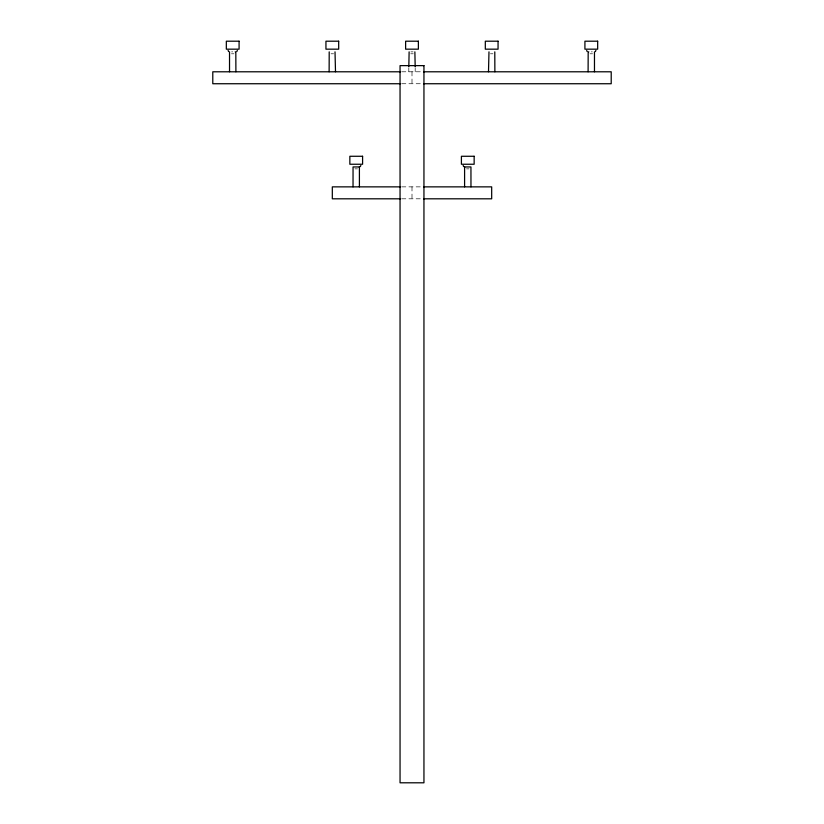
<?xml version="1.0" encoding="UTF-8"?>
<svg xmlns="http://www.w3.org/2000/svg" width="824" height="824" viewBox="0 0 824 824"><rect width="100%" height="100%" fill="white"/><g stroke="black" fill="none" stroke-linecap="round" stroke-linejoin="round"><path stroke-width="0.62" stroke-dasharray="4.12 3.09" d="M233.944 53.787L231.472 53.787M333.555 53.787L331.073 53.787M413.236 53.787L410.764 53.787M492.927 53.787L490.445 53.787M592.528 53.787L590.056 53.787M357.462 168.858L354.979 168.858M469.021 168.858L466.538 168.858M231.657 51.861L232.708 51.861M410.949 51.861L413.051 51.861M591.292 51.861L592.343 51.861M401.721 71.791L422.279 71.791M401.721 83.739L422.279 83.739M401.721 186.863L422.279 186.863M401.721 198.811L422.279 198.811M415.183 68.052L415.183 71.791M412 71.791L412 83.739M412 186.863L412 198.811M408.817 68.052L408.817 71.791"/><path stroke-width="1.24" d="M236.849 51.562L237.322 50.408M360.366 166.633L360.84 165.48M595.433 51.562L595.906 50.408M235.201 51.861L235.819 51.861L235.901 71.791M329.209 51.861L329.126 71.791M335.018 51.861L335.502 71.791M409.126 51.861L408.817 66.806M414.874 51.861L415.183 66.806M488.982 51.861L488.498 71.791M494.791 51.861L494.874 71.791M588.799 51.861L588.181 51.861L588.099 71.791M400.433 71.791L212.788 71.791L212.788 83.739L400.433 83.739M423.567 71.791L611.212 71.791L611.212 83.739L423.567 83.739M359.388 166.942L353.053 166.942L353.033 186.863M464.612 166.942L470.947 166.942L470.968 186.863M400.433 186.863L332.319 186.863L332.319 198.811L400.433 198.811M423.567 186.863L491.681 186.863L491.681 198.811L423.567 198.811M586.678 50.408L587.151 51.562M463.16 165.48L463.634 166.633M228.094 50.408L228.567 51.562M594.475 51.861L594.475 71.791M464.592 166.942L464.592 186.863M359.408 166.942L359.408 186.863M229.525 51.861L229.525 71.791M239.084 41.2L226.332 41.2L226.332 49.172L239.084 49.172L239.084 41.2M338.685 41.2L325.943 41.2L325.943 49.172L338.685 49.172L338.685 41.2M418.376 41.2L405.624 41.2L405.624 49.172L418.376 49.172L418.376 41.2M498.057 41.2L485.315 41.2L485.315 49.172L498.057 49.172L498.057 41.2M597.668 41.2L584.916 41.2L584.916 49.172L597.668 49.172L597.668 41.2M423.948 65.632L400.052 65.632L400.052 782.8L423.948 782.8L423.948 65.632M362.591 156.272L349.85 156.272L349.85 164.244L362.591 164.244L362.591 156.272M474.15 156.272L461.409 156.272L461.409 164.244L474.15 164.244L474.15 156.272"/></g></svg>
